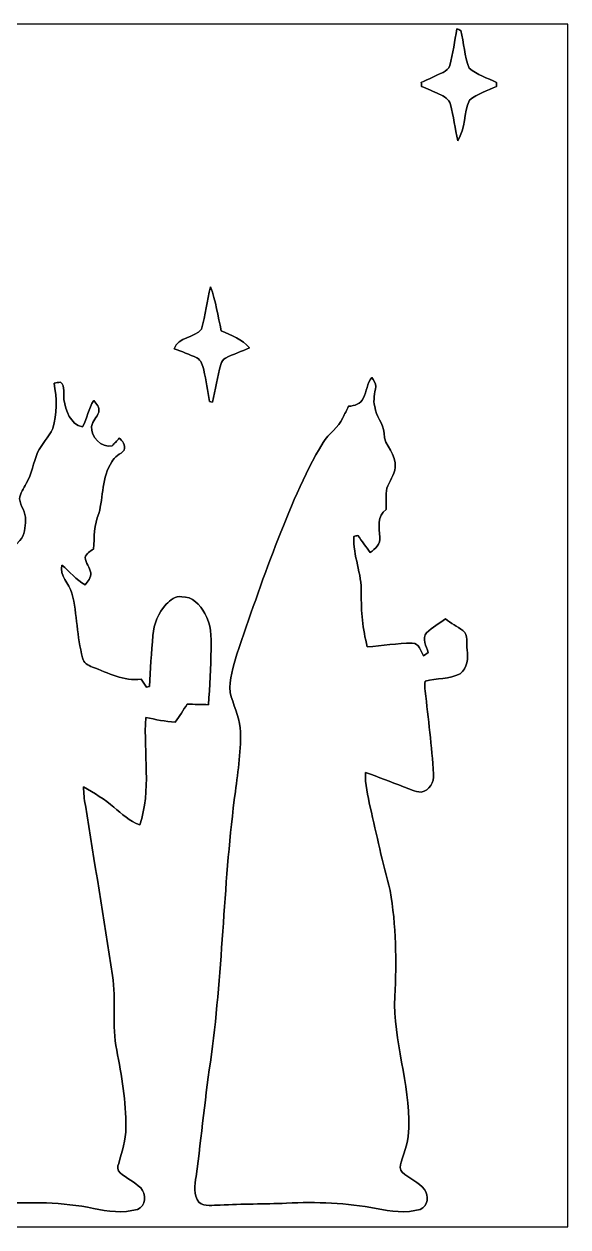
# Model space of a CAD drawing. Header units: centimetres. Extents: x -16.8 to 16.8, y -16.7 to 16.7.
# Drawn here: x 1.72 to 16.77, y -16.67 to 16.67 of the extents above; entities that cross this region are included whole.
import ezdxf

# ---------------------------------------------------------------- set-up
doc = ezdxf.new("R2010")
doc.units = ezdxf.units.CM
doc.header["$MEASUREMENT"] = 0
doc.layers.add('Layer 1', color=7, linetype='Continuous')

msp = doc.modelspace()

# ---------------------------------------------------------------- linework, layer by layer
at = {"layer": 'Layer 1', "color": 7}
for points, knots in [([(-16.77458, 16.66875), (-16.77458, 16.66875), (16.77458, 16.66875), (16.77458, 16.66875), (16.77458, 16.66875), (16.77458, 16.66875), (16.77458, -16.66875), (16.77458, -16.66875), (16.77458, -16.66875), (16.77458, -16.66875), (-16.77458, -16.66875), (-16.77458, -16.66875), (-16.77458, -16.66875), (-16.77458, -16.66875), (-16.77458, 16.66875), (-16.77458, 16.66875), (-16.77458, 16.66875), (-16.77458, 16.66875), (-16.77458, 16.66875), (-16.77458, 16.66875)], [0, 0, 0, 0, 0.16666667, 0.16666667, 0.16666667, 0.16666667, 0.33333333, 0.33333333, 0.33333333, 0.33333333, 0.5, 0.5, 0.5, 0.5, 0.66666667, 0.66666667, 0.66666667, 0.66666667, 1, 1, 1, 1]), ([(13.69942, 16.53575), (13.63804, 16.19638), (13.59359, 15.85348), (13.50716, 15.51905), (13.50716, 15.51905), (13.48599, 15.4245), (13.39568, 15.37335), (13.31771, 15.33066), (13.31771, 15.33066), (13.1191, 15.23153), (12.91519, 15.1451), (12.71587, 15.04774), (12.71587, 15.04774), (12.71693, 15.02128), (12.7187, 14.96801), (12.7194, 14.94155), (12.7194, 14.94155), (12.8838, 14.8717), (13.05066, 14.80714), (13.21117, 14.72741), (13.21117, 14.72741), (13.33571, 14.66321), (13.48775, 14.59371), (13.52127, 14.44202), (13.52127, 14.44202), (13.60629, 14.11076), (13.65144, 13.77068), (13.72517, 13.43695), (13.72517, 13.43695), (13.94072, 13.77456), (13.8871, 14.20707), (14.05008, 14.56161), (14.05008, 14.56161), (14.2688, 14.738), (14.54362, 14.82654), (14.79903, 14.93873), (14.79903, 14.93873), (14.79867, 14.96554), (14.79832, 15.01916), (14.79797, 15.04597), (14.79797, 15.04597), (14.54609, 15.17932), (14.25716, 15.26081), (14.03985, 15.4492), (14.03985, 15.4492), (13.9125, 15.78151), (13.88921, 16.14593), (13.81125, 16.49166), (13.81125, 16.49166), (13.7735, 16.50647), (13.73646, 16.52129), (13.69942, 16.53575), (13.69942, 16.53575), (13.69942, 16.53575), (13.69942, 16.53575), (13.69942, 16.53575)], [0, 0, 0, 0, 0.06666667, 0.06666667, 0.06666667, 0.06666667, 0.13333333, 0.13333333, 0.13333333, 0.13333333, 0.2, 0.2, 0.2, 0.2, 0.26666667, 0.26666667, 0.26666667, 0.26666667, 0.33333333, 0.33333333, 0.33333333, 0.33333333, 0.4, 0.4, 0.4, 0.4, 0.46666667, 0.46666667, 0.46666667, 0.46666667, 0.53333333, 0.53333333, 0.53333333, 0.53333333, 0.6, 0.6, 0.6, 0.6, 0.66666667, 0.66666667, 0.66666667, 0.66666667, 0.73333333, 0.73333333, 0.73333333, 0.73333333, 0.8, 0.8, 0.8, 0.8, 0.86666667, 0.86666667, 0.86666667, 0.86666667, 1, 1, 1, 1]), ([(6.87917, 9.38636), (6.78004, 9.00007), (6.74582, 8.59861), (6.63116, 8.21619), (6.63116, 8.21619), (6.43537, 7.95831), (5.98664, 8.01546), (5.87375, 7.66974), (5.87375, 7.66974), (6.08365, 7.5879), (6.30132, 7.5184), (6.50205, 7.41398), (6.50205, 7.41398), (6.62411, 7.34907), (6.66291, 7.20372), (6.69537, 7.0799), (6.69537, 7.0799), (6.75534, 6.79132), (6.81355, 6.50205), (6.85024, 6.20959), (6.85024, 6.20959), (6.87035, 6.2043), (6.91056, 6.19372), (6.93102, 6.18843), (6.93102, 6.18843), (7.01992, 6.53486), (7.06579, 6.89116), (7.16492, 7.23512), (7.16492, 7.23512), (7.18326, 7.3085), (7.22595, 7.37764), (7.29615, 7.4108), (7.29615, 7.4108), (7.50817, 7.52369), (7.73853, 7.59672), (7.9569, 7.69585), (7.9569, 7.69585), (7.76217, 7.93962), (7.44961, 8.03487), (7.17832, 8.16751), (7.17832, 8.16751), (7.07919, 8.57391), (7.02945, 8.99336), (6.87917, 9.38636), (6.87917, 9.38636), (6.87917, 9.38636), (6.87917, 9.38636), (6.87917, 9.38636)], [0, 0, 0, 0, 0.07692308, 0.07692308, 0.07692308, 0.07692308, 0.15384615, 0.15384615, 0.15384615, 0.15384615, 0.23076923, 0.23076923, 0.23076923, 0.23076923, 0.30769231, 0.30769231, 0.30769231, 0.30769231, 0.38461538, 0.38461538, 0.38461538, 0.38461538, 0.46153846, 0.46153846, 0.46153846, 0.46153846, 0.53846154, 0.53846154, 0.53846154, 0.53846154, 0.61538462, 0.61538462, 0.61538462, 0.61538462, 0.69230769, 0.69230769, 0.69230769, 0.69230769, 0.76923077, 0.76923077, 0.76923077, 0.76923077, 0.84615385, 0.84615385, 0.84615385, 0.84615385, 1, 1, 1, 1]), ([(2.54882, 6.71301), (2.62678, 6.29814), (2.63842, 5.86564), (2.51072, 5.45853), (2.51072, 5.45853), (2.40277, 5.21723), (2.20486, 5.02991), (2.09162, 4.79143), (2.09162, 4.79143), (1.98049, 4.50885), (1.92722, 4.20299), (1.77694, 3.93629), (1.77694, 3.93629), (1.71662, 3.79518), (1.61114, 3.66642), (1.59103, 3.5112), (1.59103, 3.5112), (1.61996, 3.308), (1.77271, 3.13831), (1.75754, 2.92559), (1.75754, 2.92559), (1.75789, 2.72486), (1.73355, 2.51001), (1.59773, 2.35126), (1.59773, 2.35126), (1.39912, 2.04541), (0.94262, 2.06975), (0.768, 1.74061), (0.768, 1.74061), (0.62406, 1.54058), (0.56656, 1.29752), (0.4893, 1.06786), (0.4893, 1.06786), (-0.06526, -0.81104), (-0.59725, -2.69628), (-1.13489, -4.58011), (-1.13489, -4.58011), (-1.18816, -4.80236), (-1.3141, -5.0352), (-1.24178, -5.26838), (-1.24178, -5.26838), (-1.07668, -5.56683), (-0.88159, -5.84835), (-0.70767, -6.14186), (-0.70767, -6.14186), (-0.59902, -6.32848), (-0.44062, -6.51933), (-0.48895, -6.75358), (-0.48895, -6.75358), (-0.64417, -8.73337), (-0.71508, -10.72444), (-1.03505, -12.6873), (-1.03505, -12.6873), (-1.13277, -13.54843), (-1.23402, -14.40956), (-1.3522, -15.26822), (-1.3522, -15.26822), (-1.37548, -15.46084), (-1.41393, -15.66474), (-1.35643, -15.85595), (-1.35643, -15.85595), (-1.29011, -15.98119), (-1.15499, -16.08137), (-1.00753, -16.07185), (-1.00753, -16.07185), (-0.32985, -16.04857), (0.34784, -16.02952), (1.02623, -16.01893), (1.02623, -16.01893), (1.89759, -15.97836), (2.77989, -15.97342), (3.63714, -16.15687), (3.63714, -16.15687), (4.03542, -16.24189), (4.45841, -16.29375), (4.85669, -16.18227), (4.85669, -16.18227), (5.09446, -16.09549), (5.10752, -15.75082), (4.947, -15.58466), (4.947, -15.58466), (4.77344, -15.42274), (4.55683, -15.31796), (4.37586, -15.16556), (4.37586, -15.16556), (4.30742, -15.10347), (4.28413, -14.99164), (4.33811, -14.9098), (4.33811, -14.9098), (4.41854, -14.58242), (4.54836, -14.25998), (4.53566, -13.91779), (4.53566, -13.91779), (4.55048, -13.19177), (4.4129, -12.47599), (4.28484, -11.76514), (4.28484, -11.76514), (4.14373, -11.08498), (4.27355, -10.38331), (4.16278, -9.69998), (4.16278, -9.69998), (3.92924, -8.12341), (3.66536, -6.55214), (3.41489, -4.9784), (3.41489, -4.9784), (3.38279, -4.81224), (3.36938, -4.64256), (3.36585, -4.47357), (3.36585, -4.47357), (3.66113, -4.63691), (3.94652, -4.82106), (4.20582, -5.03767), (4.20582, -5.03767), (4.43018, -5.21758), (4.64114, -5.42996), (4.91984, -5.52521), (4.91984, -5.52521), (5.25286, -4.56741), (5.01826, -3.53942), (5.08988, -2.55023), (5.08988, -2.55023), (5.36011, -2.60209), (5.62892, -2.66665), (5.90515, -2.67582), (5.90515, -2.67582), (6.01909, -2.51248), (6.12846, -2.34527), (6.23641, -2.1777), (6.23641, -2.1777), (6.43079, -2.18546), (6.62446, -2.19075), (6.8199, -2.19498), (6.8199, -2.19498), (6.8707, -1.6824), (6.88516, -1.16699), (6.89892, -0.65264), (6.89892, -0.65264), (6.89539, -0.31997), (6.90598, 0.04374), (6.72112, 0.33584), (6.72112, 0.33584), (6.59589, 0.56974), (6.37328, 0.81139), (6.08542, 0.79375), (6.08542, 0.79375), (5.90691, 0.82938), (5.77391, 0.69391), (5.65044, 0.59373), (5.65044, 0.59373), (5.44301, 0.35101), (5.30719, 0.04516), (5.28532, -0.27517), (5.28532, -0.27517), (5.24228, -0.74754), (5.21511, -1.22132), (5.18689, -1.69474), (5.18689, -1.69474), (5.16678, -1.69863), (5.12657, -1.70674), (5.10646, -1.71097), (5.10646, -1.71097), (5.05707, -1.63442), (5.00803, -1.55857), (4.959, -1.48343), (4.959, -1.48343), (4.47675, -1.55434), (4.04707, -1.31022), (3.61139, -1.15041), (3.61139, -1.15041), (3.49285, -1.10384), (3.36444, -1.03999), (3.33904, -0.89958), (3.33904, -0.89958), (3.181, -0.31291), (3.19052, 0.30586), (3.04412, 0.89535), (3.04412, 0.89535), (2.97074, 1.16417), (2.69522, 1.37619), (2.7626, 1.67393), (2.7626, 1.67393), (2.98027, 1.49296), (3.16583, 1.27247), (3.41066, 1.1236), (3.41066, 1.1236), (3.4865, 1.21991), (3.57787, 1.32715), (3.56623, 1.45768), (3.56623, 1.45768), (3.53589, 1.60761), (3.42371, 1.73038), (3.40995, 1.88454), (3.40995, 1.88454), (3.43535, 1.99919), (3.55177, 2.05458), (3.6382, 2.11843), (3.6382, 2.11843), (3.66748, 2.44898), (3.6509, 2.79365), (3.79095, 3.10339), (3.79095, 3.10339), (3.9116, 3.57787), (3.87174, 4.10422), (4.14867, 4.53214), (4.14867, 4.53214), (4.21534, 4.68912), (4.38785, 4.73886), (4.49016, 4.86234), (4.49016, 4.86234), (4.53849, 5.00627), (4.44394, 5.10752), (4.35398, 5.19536), (4.35398, 5.19536), (4.29013, 5.12128), (4.22451, 5.04896), (4.15713, 4.9784), (4.15713, 4.9784), (3.84881, 4.92054), (3.56694, 5.21829), (3.58951, 5.51603), (3.58951, 5.51603), (3.60892, 5.66843), (3.73944, 5.77109), (3.78566, 5.9122), (3.78566, 5.9122), (3.82023, 6.04908), (3.72216, 6.14292), (3.64984, 6.23711), (3.64984, 6.23711), (3.49285, 6.01627), (3.47557, 5.7344), (3.33904, 5.50263), (3.33904, 5.50263), (2.9912, 5.57812), (2.87443, 5.95806), (2.82328, 6.26075), (2.82328, 6.26075), (2.80317, 6.4135), (2.86738, 6.62446), (2.72979, 6.74194), (2.72979, 6.74194), (2.66841, 6.73841), (2.60879, 6.725), (2.54882, 6.71301)], [0, 0, 0, 0, 0.01612903, 0.01612903, 0.01612903, 0.01612903, 0.03225806, 0.03225806, 0.03225806, 0.03225806, 0.0483871, 0.0483871, 0.0483871, 0.0483871, 0.06451613, 0.06451613, 0.06451613, 0.06451613, 0.08064516, 0.08064516, 0.08064516, 0.08064516, 0.09677419, 0.09677419, 0.09677419, 0.09677419, 0.11290323, 0.11290323, 0.11290323, 0.11290323, 0.12903226, 0.12903226, 0.12903226, 0.12903226, 0.14516129, 0.14516129, 0.14516129, 0.14516129, 0.16129032, 0.16129032, 0.16129032, 0.16129032, 0.17741935, 0.17741935, 0.17741935, 0.17741935, 0.19354839, 0.19354839, 0.19354839, 0.19354839, 0.20967742, 0.20967742, 0.20967742, 0.20967742, 0.22580645, 0.22580645, 0.22580645, 0.22580645, 0.24193548, 0.24193548, 0.24193548, 0.24193548, 0.25806452, 0.25806452, 0.25806452, 0.25806452, 0.27419355, 0.27419355, 0.27419355, 0.27419355, 0.29032258, 0.29032258, 0.29032258, 0.29032258, 0.30645161, 0.30645161, 0.30645161, 0.30645161, 0.32258065, 0.32258065, 0.32258065, 0.32258065, 0.33870968, 0.33870968, 0.33870968, 0.33870968, 0.35483871, 0.35483871, 0.35483871, 0.35483871, 0.37096774, 0.37096774, 0.37096774, 0.37096774, 0.38709677, 0.38709677, 0.38709677, 0.38709677, 0.40322581, 0.40322581, 0.40322581, 0.40322581, 0.41935484, 0.41935484, 0.41935484, 0.41935484, 0.43548387, 0.43548387, 0.43548387, 0.43548387, 0.4516129, 0.4516129, 0.4516129, 0.4516129, 0.46774194, 0.46774194, 0.46774194, 0.46774194, 0.48387097, 0.48387097, 0.48387097, 0.48387097, 0.5, 0.5, 0.5, 0.5, 0.51612903, 0.51612903, 0.51612903, 0.51612903, 0.53225806, 0.53225806, 0.53225806, 0.53225806, 0.5483871, 0.5483871, 0.5483871, 0.5483871, 0.56451613, 0.56451613, 0.56451613, 0.56451613, 0.58064516, 0.58064516, 0.58064516, 0.58064516, 0.59677419, 0.59677419, 0.59677419, 0.59677419, 0.61290323, 0.61290323, 0.61290323, 0.61290323, 0.62903226, 0.62903226, 0.62903226, 0.62903226, 0.64516129, 0.64516129, 0.64516129, 0.64516129, 0.66129032, 0.66129032, 0.66129032, 0.66129032, 0.67741935, 0.67741935, 0.67741935, 0.67741935, 0.69354839, 0.69354839, 0.69354839, 0.69354839, 0.70967742, 0.70967742, 0.70967742, 0.70967742, 0.72580645, 0.72580645, 0.72580645, 0.72580645, 0.74193548, 0.74193548, 0.74193548, 0.74193548, 0.75806452, 0.75806452, 0.75806452, 0.75806452, 0.77419355, 0.77419355, 0.77419355, 0.77419355, 0.79032258, 0.79032258, 0.79032258, 0.79032258, 0.80645161, 0.80645161, 0.80645161, 0.80645161, 0.82258065, 0.82258065, 0.82258065, 0.82258065, 0.83870968, 0.83870968, 0.83870968, 0.83870968, 0.85483871, 0.85483871, 0.85483871, 0.85483871, 0.87096774, 0.87096774, 0.87096774, 0.87096774, 0.88709677, 0.88709677, 0.88709677, 0.88709677, 0.90322581, 0.90322581, 0.90322581, 0.90322581, 0.91935484, 0.91935484, 0.91935484, 0.91935484, 0.93548387, 0.93548387, 0.93548387, 0.93548387, 0.9516129, 0.9516129, 0.9516129, 0.9516129, 0.96774194, 0.96774194, 0.96774194, 0.96774194, 1, 1, 1, 1]), ([(11.11638, 6.30626), (11.03595, 6.13904), (10.87085, 6.08577), (10.70328, 6.0766), (10.70328, 6.0766), (10.64754, 5.97041), (10.59533, 5.86317), (10.54312, 5.75557), (10.54312, 5.75557), (10.42388, 5.48076), (10.14624, 5.32201), (9.99596, 5.0673), (9.99596, 5.0673), (9.45444, 4.16948), (9.06145, 3.19264), (8.68292, 2.21756), (8.68292, 2.21756), (8.29098, 1.22484), (7.95867, 0.21026), (7.61224, -0.79869), (7.61224, -0.79869), (7.51522, -1.14159), (7.38505, -1.49331), (7.42209, -1.85561), (7.42209, -1.85561), (7.50358, -2.18687), (7.66586, -2.49767), (7.70326, -2.84057), (7.70326, -2.84057), (7.73994, -3.43217), (7.63729, -4.01849), (7.56814, -4.6041), (7.56814, -4.6041), (7.24359, -7.02275), (7.22524, -9.47032), (6.90951, -11.88967), (6.90951, -11.88967), (6.73347, -13.01186), (6.63646, -14.14392), (6.47876, -15.26822), (6.47876, -15.26822), (6.45266, -15.50458), (6.39198, -15.78116), (6.55849, -15.9833), (6.55849, -15.9833), (6.72006, -16.12159), (6.95219, -16.05456), (7.1441, -16.0655), (7.1441, -16.0655), (7.75582, -16.02493), (8.3693, -16.04222), (8.98137, -16.01011), (8.98137, -16.01011), (9.81216, -15.97272), (10.65071, -15.99459), (11.46845, -16.15899), (11.46845, -16.15899), (11.86744, -16.24012), (12.28972, -16.2941), (12.68836, -16.18262), (12.68836, -16.18262), (12.90426, -16.10501), (12.93036, -15.79633), (12.80583, -15.62911), (12.80583, -15.62911), (12.63932, -15.42344), (12.38179, -15.32431), (12.18494, -15.15392), (12.18494, -15.15392), (12.11333, -15.07843), (12.12885, -14.96448), (12.1599, -14.87487), (12.1599, -14.87487), (12.25797, -14.56373), (12.3758, -14.24975), (12.36592, -13.91779), (12.36592, -13.91779), (12.40966, -12.68942), (11.92847, -11.51184), (11.98174, -10.28312), (11.98174, -10.28312), (12.02972, -9.30275), (12.0269, -8.31144), (11.84981, -7.34342), (11.84981, -7.34342), (11.64802, -6.57719), (11.47833, -5.80284), (11.29912, -5.03132), (11.29912, -5.03132), (11.23774, -4.71593), (11.15095, -4.4002), (11.17282, -4.07564), (11.17282, -4.07564), (11.52525, -4.19735), (11.87309, -4.33246), (12.21952, -4.4704), (12.21952, -4.4704), (12.38038, -4.52261), (12.53807, -4.60939), (12.71129, -4.61504), (12.71129, -4.61504), (12.94377, -4.58364), (13.07818, -4.3367), (13.05631, -4.11586), (13.05631, -4.11586), (13.00586, -3.3468), (12.90884, -2.58127), (12.82488, -1.81539), (12.82488, -1.81539), (12.81501, -1.7212), (12.80266, -1.63054), (12.82347, -1.53846), (12.82347, -1.53846), (13.13815, -1.45521), (13.4934, -1.49648), (13.78867, -1.33597), (13.78867, -1.33597), (13.9894, -1.18639), (14.01868, -0.90664), (13.98976, -0.67557), (13.98976, -0.67557), (13.95166, -0.50341), (14.03562, -0.25929), (13.86628, -0.14005), (13.86628, -0.14005), (13.71141, -0.02223), (13.53361, 0.06209), (13.38439, 0.18838), (13.38439, 0.18838), (13.21576, 0.05256), (13.01503, -0.04374), (12.86369, -0.20003), (12.86369, -0.20003), (12.7194, -0.3623), (12.86686, -0.57291), (12.90179, -0.7493), (12.90179, -0.7493), (12.85946, -0.78034), (12.81747, -0.81139), (12.7762, -0.84314), (12.7762, -0.84314), (12.69259, -0.70838), (12.66261, -0.48683), (12.46646, -0.4893), (12.46646, -0.4893), (12.04948, -0.48472), (11.63673, -0.56797), (11.22151, -0.59302), (11.22151, -0.59302), (11.08922, -0.10689), (11.04829, 0.39829), (11.05359, 0.90029), (11.05359, 0.90029), (11.07334, 1.4351), (10.82216, 1.93287), (10.85003, 2.46803), (10.85003, 2.46803), (10.8772, 2.47509), (10.93082, 2.48885), (10.95763, 2.4959), (10.95763, 2.4959), (11.07334, 2.33962), (11.18552, 2.18193), (11.30053, 2.02459), (11.30053, 2.02459), (11.44623, 2.11631), (11.58381, 2.26554), (11.57005, 2.45004), (11.57005, 2.45004), (11.54747, 2.70933), (11.48433, 3.04553), (11.74221, 3.21169), (11.74221, 3.21169), (11.74115, 3.40819), (11.73304, 3.60751), (11.76302, 3.80189), (11.76302, 3.80189), (11.82687, 3.99944), (11.97504, 4.16454), (11.99162, 4.37868), (11.99162, 4.37868), (12.0523, 4.73781), (11.67871, 4.98122), (11.68329, 5.33188), (11.68329, 5.33188), (11.66389, 5.59894), (11.45928, 5.80425), (11.42541, 6.06848), (11.42541, 6.06848), (11.37673, 6.25193), (11.42929, 6.43996), (11.45575, 6.6227), (11.45575, 6.6227), (11.47057, 6.72112), (11.39049, 6.79732), (11.34286, 6.87352), (11.34286, 6.87352), (11.22045, 6.70525), (11.19434, 6.49393), (11.11638, 6.30626), (11.11638, 6.30626), (11.11638, 6.30626), (11.11638, 6.30626), (11.11638, 6.30626)], [0, 0, 0, 0, 0.01923077, 0.01923077, 0.01923077, 0.01923077, 0.03846154, 0.03846154, 0.03846154, 0.03846154, 0.05769231, 0.05769231, 0.05769231, 0.05769231, 0.07692308, 0.07692308, 0.07692308, 0.07692308, 0.09615385, 0.09615385, 0.09615385, 0.09615385, 0.11538462, 0.11538462, 0.11538462, 0.11538462, 0.13461538, 0.13461538, 0.13461538, 0.13461538, 0.15384615, 0.15384615, 0.15384615, 0.15384615, 0.17307692, 0.17307692, 0.17307692, 0.17307692, 0.19230769, 0.19230769, 0.19230769, 0.19230769, 0.21153846, 0.21153846, 0.21153846, 0.21153846, 0.23076923, 0.23076923, 0.23076923, 0.23076923, 0.25, 0.25, 0.25, 0.25, 0.26923077, 0.26923077, 0.26923077, 0.26923077, 0.28846154, 0.28846154, 0.28846154, 0.28846154, 0.30769231, 0.30769231, 0.30769231, 0.30769231, 0.32692308, 0.32692308, 0.32692308, 0.32692308, 0.34615385, 0.34615385, 0.34615385, 0.34615385, 0.36538462, 0.36538462, 0.36538462, 0.36538462, 0.38461538, 0.38461538, 0.38461538, 0.38461538, 0.40384615, 0.40384615, 0.40384615, 0.40384615, 0.42307692, 0.42307692, 0.42307692, 0.42307692, 0.44230769, 0.44230769, 0.44230769, 0.44230769, 0.46153846, 0.46153846, 0.46153846, 0.46153846, 0.48076923, 0.48076923, 0.48076923, 0.48076923, 0.5, 0.5, 0.5, 0.5, 0.51923077, 0.51923077, 0.51923077, 0.51923077, 0.53846154, 0.53846154, 0.53846154, 0.53846154, 0.55769231, 0.55769231, 0.55769231, 0.55769231, 0.57692308, 0.57692308, 0.57692308, 0.57692308, 0.59615385, 0.59615385, 0.59615385, 0.59615385, 0.61538462, 0.61538462, 0.61538462, 0.61538462, 0.63461538, 0.63461538, 0.63461538, 0.63461538, 0.65384615, 0.65384615, 0.65384615, 0.65384615, 0.67307692, 0.67307692, 0.67307692, 0.67307692, 0.69230769, 0.69230769, 0.69230769, 0.69230769, 0.71153846, 0.71153846, 0.71153846, 0.71153846, 0.73076923, 0.73076923, 0.73076923, 0.73076923, 0.75, 0.75, 0.75, 0.75, 0.76923077, 0.76923077, 0.76923077, 0.76923077, 0.78846154, 0.78846154, 0.78846154, 0.78846154, 0.80769231, 0.80769231, 0.80769231, 0.80769231, 0.82692308, 0.82692308, 0.82692308, 0.82692308, 0.84615385, 0.84615385, 0.84615385, 0.84615385, 0.86538462, 0.86538462, 0.86538462, 0.86538462, 0.88461538, 0.88461538, 0.88461538, 0.88461538, 0.90384615, 0.90384615, 0.90384615, 0.90384615, 0.92307692, 0.92307692, 0.92307692, 0.92307692, 0.94230769, 0.94230769, 0.94230769, 0.94230769, 0.96153846, 0.96153846, 0.96153846, 0.96153846, 1, 1, 1, 1])]:
    msp.add_open_spline(points, degree=3, knots=knots, dxfattribs=at)
at = {"layer": 'Layer 1', "color": 250}
for points, knots in [([(13.69942, 16.53575), (13.73646, 16.52129), (13.7735, 16.50647), (13.81125, 16.49166), (13.81125, 16.49166), (13.88921, 16.14593), (13.9125, 15.78151), (14.03985, 15.4492), (14.03985, 15.4492), (14.25716, 15.26081), (14.54609, 15.17932), (14.79797, 15.04597), (14.79797, 15.04597), (14.79832, 15.01916), (14.79867, 14.96554), (14.79903, 14.93873), (14.79903, 14.93873), (14.54362, 14.82654), (14.2688, 14.738), (14.05008, 14.56161), (14.05008, 14.56161), (13.8871, 14.20707), (13.94072, 13.77456), (13.72517, 13.43695), (13.72517, 13.43695), (13.65144, 13.77068), (13.60629, 14.11076), (13.52127, 14.44202), (13.52127, 14.44202), (13.48775, 14.59371), (13.33571, 14.66321), (13.21117, 14.72741), (13.21117, 14.72741), (13.05066, 14.80714), (12.8838, 14.8717), (12.7194, 14.94155), (12.7194, 14.94155), (12.7187, 14.96801), (12.71693, 15.02128), (12.71587, 15.04774), (12.71587, 15.04774), (12.91519, 15.1451), (13.1191, 15.23153), (13.31771, 15.33066), (13.31771, 15.33066), (13.39568, 15.37335), (13.48599, 15.4245), (13.50716, 15.51905), (13.50716, 15.51905), (13.59359, 15.85348), (13.63804, 16.19638), (13.69942, 16.53575)], [0, 0, 0, 0, 0.07142857, 0.07142857, 0.07142857, 0.07142857, 0.14285714, 0.14285714, 0.14285714, 0.14285714, 0.21428571, 0.21428571, 0.21428571, 0.21428571, 0.28571429, 0.28571429, 0.28571429, 0.28571429, 0.35714286, 0.35714286, 0.35714286, 0.35714286, 0.42857143, 0.42857143, 0.42857143, 0.42857143, 0.5, 0.5, 0.5, 0.5, 0.57142857, 0.57142857, 0.57142857, 0.57142857, 0.64285714, 0.64285714, 0.64285714, 0.64285714, 0.71428571, 0.71428571, 0.71428571, 0.71428571, 0.78571429, 0.78571429, 0.78571429, 0.78571429, 0.85714286, 0.85714286, 0.85714286, 0.85714286, 1, 1, 1, 1]), ([(6.87917, 9.38636), (7.02945, 8.99336), (7.07919, 8.57391), (7.17832, 8.16751), (7.17832, 8.16751), (7.44961, 8.03487), (7.76217, 7.93962), (7.9569, 7.69585), (7.9569, 7.69585), (7.73853, 7.59672), (7.50817, 7.52369), (7.29615, 7.4108), (7.29615, 7.4108), (7.22595, 7.37764), (7.18326, 7.3085), (7.16492, 7.23512), (7.16492, 7.23512), (7.06579, 6.89116), (7.01992, 6.53486), (6.93102, 6.18843), (6.93102, 6.18843), (6.91056, 6.19372), (6.87035, 6.2043), (6.85024, 6.20959), (6.85024, 6.20959), (6.81355, 6.50205), (6.75534, 6.79132), (6.69537, 7.0799), (6.69537, 7.0799), (6.66291, 7.20372), (6.62411, 7.34907), (6.50205, 7.41398), (6.50205, 7.41398), (6.30132, 7.5184), (6.08365, 7.5879), (5.87375, 7.66974), (5.87375, 7.66974), (5.98664, 8.01546), (6.43537, 7.95831), (6.63116, 8.21619), (6.63116, 8.21619), (6.74582, 8.59861), (6.78004, 9.00007), (6.87917, 9.38636)], [0, 0, 0, 0, 0.08333333, 0.08333333, 0.08333333, 0.08333333, 0.16666667, 0.16666667, 0.16666667, 0.16666667, 0.25, 0.25, 0.25, 0.25, 0.33333333, 0.33333333, 0.33333333, 0.33333333, 0.41666667, 0.41666667, 0.41666667, 0.41666667, 0.5, 0.5, 0.5, 0.5, 0.58333333, 0.58333333, 0.58333333, 0.58333333, 0.66666667, 0.66666667, 0.66666667, 0.66666667, 0.75, 0.75, 0.75, 0.75, 0.83333333, 0.83333333, 0.83333333, 0.83333333, 1, 1, 1, 1]), ([(2.54882, 6.71301), (2.60879, 6.725), (2.66841, 6.73841), (2.72979, 6.74194), (2.72979, 6.74194), (2.86738, 6.62446), (2.80317, 6.4135), (2.82328, 6.26075), (2.82328, 6.26075), (2.87443, 5.95806), (2.9912, 5.57812), (3.33904, 5.50263), (3.33904, 5.50263), (3.47557, 5.7344), (3.49285, 6.01627), (3.64984, 6.23711), (3.64984, 6.23711), (3.72216, 6.14292), (3.82023, 6.04908), (3.78566, 5.9122), (3.78566, 5.9122), (3.73944, 5.77109), (3.60892, 5.66843), (3.58951, 5.51603), (3.58951, 5.51603), (3.56694, 5.21829), (3.84881, 4.92054), (4.15713, 4.9784), (4.15713, 4.9784), (4.22451, 5.04896), (4.29013, 5.12128), (4.35398, 5.19536), (4.35398, 5.19536), (4.44394, 5.10752), (4.53849, 5.00627), (4.49016, 4.86234), (4.49016, 4.86234), (4.38785, 4.73886), (4.21534, 4.68912), (4.14867, 4.53214), (4.14867, 4.53214), (3.87174, 4.10422), (3.9116, 3.57787), (3.79095, 3.10339), (3.79095, 3.10339), (3.6509, 2.79365), (3.66748, 2.44898), (3.6382, 2.11843), (3.6382, 2.11843), (3.55177, 2.05458), (3.43535, 1.99919), (3.40995, 1.88454), (3.40995, 1.88454), (3.42371, 1.73038), (3.53589, 1.60761), (3.56623, 1.45768), (3.56623, 1.45768), (3.57787, 1.32715), (3.4865, 1.21991), (3.41066, 1.1236), (3.41066, 1.1236), (3.16583, 1.27247), (2.98027, 1.49296), (2.7626, 1.67393), (2.7626, 1.67393), (2.69522, 1.37619), (2.97074, 1.16417), (3.04412, 0.89535), (3.04412, 0.89535), (3.19052, 0.30586), (3.181, -0.31291), (3.33904, -0.89958), (3.33904, -0.89958), (3.36444, -1.03999), (3.49285, -1.10384), (3.61139, -1.15041), (3.61139, -1.15041), (4.04707, -1.31022), (4.47675, -1.55434), (4.959, -1.48343), (4.959, -1.48343), (5.00803, -1.55857), (5.05707, -1.63442), (5.10646, -1.71097), (5.10646, -1.71097), (5.12657, -1.70674), (5.16678, -1.69863), (5.18689, -1.69474), (5.18689, -1.69474), (5.21511, -1.22132), (5.24228, -0.74754), (5.28532, -0.27517), (5.28532, -0.27517), (5.30719, 0.04516), (5.44301, 0.35101), (5.65044, 0.59373), (5.65044, 0.59373), (5.77391, 0.69391), (5.90691, 0.82938), (6.08542, 0.79375), (6.08542, 0.79375), (6.37328, 0.81139), (6.59589, 0.56974), (6.72112, 0.33584), (6.72112, 0.33584), (6.90598, 0.04374), (6.89539, -0.31997), (6.89892, -0.65264), (6.89892, -0.65264), (6.88516, -1.16699), (6.8707, -1.6824), (6.8199, -2.19498), (6.8199, -2.19498), (6.62446, -2.19075), (6.43079, -2.18546), (6.23641, -2.1777), (6.23641, -2.1777), (6.12846, -2.34527), (6.01909, -2.51248), (5.90515, -2.67582), (5.90515, -2.67582), (5.62892, -2.66665), (5.36011, -2.60209), (5.08988, -2.55023), (5.08988, -2.55023), (5.01826, -3.53942), (5.25286, -4.56741), (4.91984, -5.52521), (4.91984, -5.52521), (4.64114, -5.42996), (4.43018, -5.21758), (4.20582, -5.03767), (4.20582, -5.03767), (3.94652, -4.82106), (3.66113, -4.63691), (3.36585, -4.47357), (3.36585, -4.47357), (3.36938, -4.64256), (3.38279, -4.81224), (3.41489, -4.9784), (3.41489, -4.9784), (3.66536, -6.55214), (3.92924, -8.12341), (4.16278, -9.69998), (4.16278, -9.69998), (4.27355, -10.38331), (4.14373, -11.08498), (4.28484, -11.76514), (4.28484, -11.76514), (4.4129, -12.47599), (4.55048, -13.19177), (4.53566, -13.91779), (4.53566, -13.91779), (4.54836, -14.25998), (4.41854, -14.58242), (4.33811, -14.9098), (4.33811, -14.9098), (4.28413, -14.99164), (4.30742, -15.10347), (4.37586, -15.16556), (4.37586, -15.16556), (4.55683, -15.31796), (4.77344, -15.42274), (4.947, -15.58466), (4.947, -15.58466), (5.10752, -15.75082), (5.09446, -16.09549), (4.85669, -16.18227), (4.85669, -16.18227), (4.45841, -16.29375), (4.03542, -16.24189), (3.63714, -16.15687), (3.63714, -16.15687), (2.77989, -15.97342), (1.89759, -15.97836), (1.02623, -16.01893), (1.02623, -16.01893), (0.34784, -16.02952), (-0.32985, -16.04857), (-1.00753, -16.07185), (-1.00753, -16.07185), (-1.15499, -16.08137), (-1.29011, -15.98119), (-1.35643, -15.85595), (-1.35643, -15.85595), (-1.41393, -15.66474), (-1.37548, -15.46084), (-1.3522, -15.26822), (-1.3522, -15.26822), (-1.23402, -14.40956), (-1.13277, -13.54843), (-1.03505, -12.6873), (-1.03505, -12.6873), (-0.71508, -10.72444), (-0.64417, -8.73337), (-0.48895, -6.75358), (-0.48895, -6.75358), (-0.44062, -6.51933), (-0.59902, -6.32848), (-0.70767, -6.14186), (-0.70767, -6.14186), (-0.88159, -5.84835), (-1.07668, -5.56683), (-1.24178, -5.26838), (-1.24178, -5.26838), (-1.3141, -5.0352), (-1.18816, -4.80236), (-1.13489, -4.58011), (-1.13489, -4.58011), (-0.59725, -2.69628), (-0.06526, -0.81104), (0.4893, 1.06786), (0.4893, 1.06786), (0.56656, 1.29752), (0.62406, 1.54058), (0.768, 1.74061), (0.768, 1.74061), (0.94262, 2.06975), (1.39912, 2.04541), (1.59773, 2.35126), (1.59773, 2.35126), (1.73355, 2.51001), (1.75789, 2.72486), (1.75754, 2.92559), (1.75754, 2.92559), (1.77271, 3.13831), (1.61996, 3.308), (1.59103, 3.5112), (1.59103, 3.5112), (1.61114, 3.66642), (1.71662, 3.79518), (1.77694, 3.93629), (1.77694, 3.93629), (1.92722, 4.20299), (1.98049, 4.50885), (2.09162, 4.79143), (2.09162, 4.79143), (2.20486, 5.02991), (2.40277, 5.21723), (2.51072, 5.45853), (2.51072, 5.45853), (2.63842, 5.86564), (2.62678, 6.29814), (2.54882, 6.71301)], [0, 0, 0, 0, 0.01612903, 0.01612903, 0.01612903, 0.01612903, 0.03225806, 0.03225806, 0.03225806, 0.03225806, 0.0483871, 0.0483871, 0.0483871, 0.0483871, 0.06451613, 0.06451613, 0.06451613, 0.06451613, 0.08064516, 0.08064516, 0.08064516, 0.08064516, 0.09677419, 0.09677419, 0.09677419, 0.09677419, 0.11290323, 0.11290323, 0.11290323, 0.11290323, 0.12903226, 0.12903226, 0.12903226, 0.12903226, 0.14516129, 0.14516129, 0.14516129, 0.14516129, 0.16129032, 0.16129032, 0.16129032, 0.16129032, 0.17741935, 0.17741935, 0.17741935, 0.17741935, 0.19354839, 0.19354839, 0.19354839, 0.19354839, 0.20967742, 0.20967742, 0.20967742, 0.20967742, 0.22580645, 0.22580645, 0.22580645, 0.22580645, 0.24193548, 0.24193548, 0.24193548, 0.24193548, 0.25806452, 0.25806452, 0.25806452, 0.25806452, 0.27419355, 0.27419355, 0.27419355, 0.27419355, 0.29032258, 0.29032258, 0.29032258, 0.29032258, 0.30645161, 0.30645161, 0.30645161, 0.30645161, 0.32258065, 0.32258065, 0.32258065, 0.32258065, 0.33870968, 0.33870968, 0.33870968, 0.33870968, 0.35483871, 0.35483871, 0.35483871, 0.35483871, 0.37096774, 0.37096774, 0.37096774, 0.37096774, 0.38709677, 0.38709677, 0.38709677, 0.38709677, 0.40322581, 0.40322581, 0.40322581, 0.40322581, 0.41935484, 0.41935484, 0.41935484, 0.41935484, 0.43548387, 0.43548387, 0.43548387, 0.43548387, 0.4516129, 0.4516129, 0.4516129, 0.4516129, 0.46774194, 0.46774194, 0.46774194, 0.46774194, 0.48387097, 0.48387097, 0.48387097, 0.48387097, 0.5, 0.5, 0.5, 0.5, 0.51612903, 0.51612903, 0.51612903, 0.51612903, 0.53225806, 0.53225806, 0.53225806, 0.53225806, 0.5483871, 0.5483871, 0.5483871, 0.5483871, 0.56451613, 0.56451613, 0.56451613, 0.56451613, 0.58064516, 0.58064516, 0.58064516, 0.58064516, 0.59677419, 0.59677419, 0.59677419, 0.59677419, 0.61290323, 0.61290323, 0.61290323, 0.61290323, 0.62903226, 0.62903226, 0.62903226, 0.62903226, 0.64516129, 0.64516129, 0.64516129, 0.64516129, 0.66129032, 0.66129032, 0.66129032, 0.66129032, 0.67741935, 0.67741935, 0.67741935, 0.67741935, 0.69354839, 0.69354839, 0.69354839, 0.69354839, 0.70967742, 0.70967742, 0.70967742, 0.70967742, 0.72580645, 0.72580645, 0.72580645, 0.72580645, 0.74193548, 0.74193548, 0.74193548, 0.74193548, 0.75806452, 0.75806452, 0.75806452, 0.75806452, 0.77419355, 0.77419355, 0.77419355, 0.77419355, 0.79032258, 0.79032258, 0.79032258, 0.79032258, 0.80645161, 0.80645161, 0.80645161, 0.80645161, 0.82258065, 0.82258065, 0.82258065, 0.82258065, 0.83870968, 0.83870968, 0.83870968, 0.83870968, 0.85483871, 0.85483871, 0.85483871, 0.85483871, 0.87096774, 0.87096774, 0.87096774, 0.87096774, 0.88709677, 0.88709677, 0.88709677, 0.88709677, 0.90322581, 0.90322581, 0.90322581, 0.90322581, 0.91935484, 0.91935484, 0.91935484, 0.91935484, 0.93548387, 0.93548387, 0.93548387, 0.93548387, 0.9516129, 0.9516129, 0.9516129, 0.9516129, 0.96774194, 0.96774194, 0.96774194, 0.96774194, 1, 1, 1, 1]), ([(11.11638, 6.30626), (11.19434, 6.49393), (11.22045, 6.70525), (11.34286, 6.87352), (11.34286, 6.87352), (11.39049, 6.79732), (11.47057, 6.72112), (11.45575, 6.6227), (11.45575, 6.6227), (11.42929, 6.43996), (11.37673, 6.25193), (11.42541, 6.06848), (11.42541, 6.06848), (11.45928, 5.80425), (11.66389, 5.59894), (11.68329, 5.33188), (11.68329, 5.33188), (11.67871, 4.98122), (12.0523, 4.73781), (11.99162, 4.37868), (11.99162, 4.37868), (11.97504, 4.16454), (11.82687, 3.99944), (11.76302, 3.80189), (11.76302, 3.80189), (11.73304, 3.60751), (11.74115, 3.40819), (11.74221, 3.21169), (11.74221, 3.21169), (11.48433, 3.04553), (11.54747, 2.70933), (11.57005, 2.45004), (11.57005, 2.45004), (11.58381, 2.26554), (11.44623, 2.11631), (11.30053, 2.02459), (11.30053, 2.02459), (11.18552, 2.18193), (11.07334, 2.33962), (10.95763, 2.4959), (10.95763, 2.4959), (10.93082, 2.48885), (10.8772, 2.47509), (10.85003, 2.46803), (10.85003, 2.46803), (10.82216, 1.93287), (11.07334, 1.4351), (11.05359, 0.90029), (11.05359, 0.90029), (11.04829, 0.39829), (11.08922, -0.10689), (11.22151, -0.59302), (11.22151, -0.59302), (11.63673, -0.56797), (12.04948, -0.48472), (12.46646, -0.4893), (12.46646, -0.4893), (12.66261, -0.48683), (12.69259, -0.70838), (12.7762, -0.84314), (12.7762, -0.84314), (12.81747, -0.81139), (12.85946, -0.78034), (12.90179, -0.7493), (12.90179, -0.7493), (12.86686, -0.57291), (12.7194, -0.3623), (12.86369, -0.20003), (12.86369, -0.20003), (13.01503, -0.04374), (13.21576, 0.05256), (13.38439, 0.18838), (13.38439, 0.18838), (13.53361, 0.06209), (13.71141, -0.02223), (13.86628, -0.14005), (13.86628, -0.14005), (14.03562, -0.25929), (13.95166, -0.50341), (13.98976, -0.67557), (13.98976, -0.67557), (14.01868, -0.90664), (13.9894, -1.18639), (13.78867, -1.33597), (13.78867, -1.33597), (13.4934, -1.49648), (13.13815, -1.45521), (12.82347, -1.53846), (12.82347, -1.53846), (12.80266, -1.63054), (12.81501, -1.7212), (12.82488, -1.81539), (12.82488, -1.81539), (12.90884, -2.58127), (13.00586, -3.3468), (13.05631, -4.11586), (13.05631, -4.11586), (13.07818, -4.3367), (12.94377, -4.58364), (12.71129, -4.61504), (12.71129, -4.61504), (12.53807, -4.60939), (12.38038, -4.52261), (12.21952, -4.4704), (12.21952, -4.4704), (11.87309, -4.33246), (11.52525, -4.19735), (11.17282, -4.07564), (11.17282, -4.07564), (11.15095, -4.4002), (11.23774, -4.71593), (11.29912, -5.03132), (11.29912, -5.03132), (11.47833, -5.80284), (11.64802, -6.57719), (11.84981, -7.34342), (11.84981, -7.34342), (12.0269, -8.31144), (12.02972, -9.30275), (11.98174, -10.28312), (11.98174, -10.28312), (11.92847, -11.51184), (12.40966, -12.68942), (12.36592, -13.91779), (12.36592, -13.91779), (12.3758, -14.24975), (12.25797, -14.56373), (12.1599, -14.87487), (12.1599, -14.87487), (12.12885, -14.96448), (12.11333, -15.07843), (12.18494, -15.15392), (12.18494, -15.15392), (12.38179, -15.32431), (12.63932, -15.42344), (12.80583, -15.62911), (12.80583, -15.62911), (12.93036, -15.79633), (12.90426, -16.10501), (12.68836, -16.18262), (12.68836, -16.18262), (12.28972, -16.2941), (11.86744, -16.24012), (11.46845, -16.15899), (11.46845, -16.15899), (10.65071, -15.99459), (9.81216, -15.97272), (8.98137, -16.01011), (8.98137, -16.01011), (8.3693, -16.04222), (7.75582, -16.02493), (7.1441, -16.0655), (7.1441, -16.0655), (6.95219, -16.05456), (6.72006, -16.12159), (6.55849, -15.9833), (6.55849, -15.9833), (6.39198, -15.78116), (6.45266, -15.50458), (6.47876, -15.26822), (6.47876, -15.26822), (6.63646, -14.14392), (6.73347, -13.01186), (6.90951, -11.88967), (6.90951, -11.88967), (7.22524, -9.47032), (7.24359, -7.02275), (7.56814, -4.6041), (7.56814, -4.6041), (7.63729, -4.01849), (7.73994, -3.43217), (7.70326, -2.84057), (7.70326, -2.84057), (7.66586, -2.49767), (7.50358, -2.18687), (7.42209, -1.85561), (7.42209, -1.85561), (7.38505, -1.49331), (7.51522, -1.14159), (7.61224, -0.79869), (7.61224, -0.79869), (7.95867, 0.21026), (8.29098, 1.22484), (8.68292, 2.21756), (8.68292, 2.21756), (9.06145, 3.19264), (9.45444, 4.16948), (9.99596, 5.0673), (9.99596, 5.0673), (10.14624, 5.32201), (10.42388, 5.48076), (10.54312, 5.75557), (10.54312, 5.75557), (10.59533, 5.86317), (10.64754, 5.97041), (10.70328, 6.0766), (10.70328, 6.0766), (10.87085, 6.08577), (11.03595, 6.13904), (11.11638, 6.30626)], [0, 0, 0, 0, 0.01960784, 0.01960784, 0.01960784, 0.01960784, 0.03921569, 0.03921569, 0.03921569, 0.03921569, 0.05882353, 0.05882353, 0.05882353, 0.05882353, 0.07843137, 0.07843137, 0.07843137, 0.07843137, 0.09803922, 0.09803922, 0.09803922, 0.09803922, 0.11764706, 0.11764706, 0.11764706, 0.11764706, 0.1372549, 0.1372549, 0.1372549, 0.1372549, 0.15686275, 0.15686275, 0.15686275, 0.15686275, 0.17647059, 0.17647059, 0.17647059, 0.17647059, 0.19607843, 0.19607843, 0.19607843, 0.19607843, 0.21568627, 0.21568627, 0.21568627, 0.21568627, 0.23529412, 0.23529412, 0.23529412, 0.23529412, 0.25490196, 0.25490196, 0.25490196, 0.25490196, 0.2745098, 0.2745098, 0.2745098, 0.2745098, 0.29411765, 0.29411765, 0.29411765, 0.29411765, 0.31372549, 0.31372549, 0.31372549, 0.31372549, 0.33333333, 0.33333333, 0.33333333, 0.33333333, 0.35294118, 0.35294118, 0.35294118, 0.35294118, 0.37254902, 0.37254902, 0.37254902, 0.37254902, 0.39215686, 0.39215686, 0.39215686, 0.39215686, 0.41176471, 0.41176471, 0.41176471, 0.41176471, 0.43137255, 0.43137255, 0.43137255, 0.43137255, 0.45098039, 0.45098039, 0.45098039, 0.45098039, 0.47058824, 0.47058824, 0.47058824, 0.47058824, 0.49019608, 0.49019608, 0.49019608, 0.49019608, 0.50980392, 0.50980392, 0.50980392, 0.50980392, 0.52941176, 0.52941176, 0.52941176, 0.52941176, 0.54901961, 0.54901961, 0.54901961, 0.54901961, 0.56862745, 0.56862745, 0.56862745, 0.56862745, 0.58823529, 0.58823529, 0.58823529, 0.58823529, 0.60784314, 0.60784314, 0.60784314, 0.60784314, 0.62745098, 0.62745098, 0.62745098, 0.62745098, 0.64705882, 0.64705882, 0.64705882, 0.64705882, 0.66666667, 0.66666667, 0.66666667, 0.66666667, 0.68627451, 0.68627451, 0.68627451, 0.68627451, 0.70588235, 0.70588235, 0.70588235, 0.70588235, 0.7254902, 0.7254902, 0.7254902, 0.7254902, 0.74509804, 0.74509804, 0.74509804, 0.74509804, 0.76470588, 0.76470588, 0.76470588, 0.76470588, 0.78431373, 0.78431373, 0.78431373, 0.78431373, 0.80392157, 0.80392157, 0.80392157, 0.80392157, 0.82352941, 0.82352941, 0.82352941, 0.82352941, 0.84313725, 0.84313725, 0.84313725, 0.84313725, 0.8627451, 0.8627451, 0.8627451, 0.8627451, 0.88235294, 0.88235294, 0.88235294, 0.88235294, 0.90196078, 0.90196078, 0.90196078, 0.90196078, 0.92156863, 0.92156863, 0.92156863, 0.92156863, 0.94117647, 0.94117647, 0.94117647, 0.94117647, 0.96078431, 0.96078431, 0.96078431, 0.96078431, 1, 1, 1, 1])]:
    msp.add_open_spline(points, degree=3, knots=knots, dxfattribs=at)

doc.saveas('drawing.dxf')
